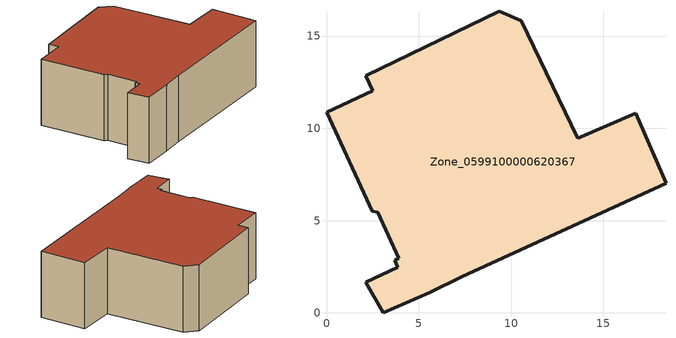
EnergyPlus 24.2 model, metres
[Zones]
Zone_0599100000620367
 floor ground (C_G): 3.92,2.98 2.77,5.46 2.47,5.51 0,10.87 2.5,12.03 2.12,12.84 9.35,16.35 10.55,15.83 13.61,9.45 16.74,10.81 18.39,7.01 7.32,1.97 5.57,1.08 3.08,0 2.13,1.67 3.87,2.48 3.7,2.85 z0
 wall outside (C_F): 3.87,2.48 2.13,1.67 3.08,0 5.57,1.08 7.32,1.97 18.39,7.01 16.74,10.81 13.61,9.45 10.55,15.83 9.35,16.35 2.12,12.84 2.5,12.03 0,10.87 2.47,5.51 2.77,5.46 3.92,2.98 3.7,2.85 3.87,2.48 z0:5.89
 roof outside (C_R): 2.77,5.46 3.92,2.98 3.7,2.85 3.87,2.48 2.13,1.67 3.08,0 5.57,1.08 7.32,1.97 18.39,7.01 16.74,10.81 13.61,9.45 10.55,15.83 9.35,16.35 2.12,12.84 2.5,12.03 0,10.87 2.47,5.51 z5.89
[BUILDING]
Pand.0599100000620367: North Axis=0; Terrain=City; Loads Convergence Tolerance Value=0.04; Temperature Convergence Tolerance Value=0.4; Solar Distribution=FullExterior; Maximum Number of Warmup Days=25; Minimum Number of Warmup Days=1
[Site:Location]
Rotterdam.The.Hague.AP_ZH_NLD Design_Conditions: Latitude=51.96; Longitude=4.45; Time Zone=1; Elevation=-4.5
[SITE:GROUNDTEMPERATURE:BUILDINGSURFACE]
18, 18, 18, 18, 18, 18, 18, 18, 18, 18, 18, 18
[MATERIAL] Thermal Absorptance=0.9; Solar Absorptance=0.7; Visible Absorptance=0.7
Name | Roughness | Thickness | Conductivity | Density | Specific Heat
G.D.1965 | MediumSmooth | 0.15 | 1 | 540 | 1210
F.D.1965 | Rough | 0.3 | 0.857143 | 1920 | 840
R.D.1965 | MediumRough | 0.2 | 0.08 | 1500 | 1000
[CONSTRUCTION]
C_G: G.D.1965
C_F: F.D.1965
C_R: R.D.1965
[ZONE]
Zone_0599100000620367: Type=1; Multiplier=1; Ceiling Height=Autocalculate; Volume=Autocalculate; Floor Area=autocalculate; Part of Total Floor Area=Yes
[ZONEINFILTRATION:DESIGNFLOWRATE]
Infil_Zone_0599100000620367: Zone or ZoneList or Space or SpaceList=Zone_0599100000620367; Schedule=AlwaysOn; Design Flow Rate Calculation Method=Flow/Area; Flow Rate per Floor Area=0.0042; Constant Term Coefficient=1; Temperature Term Coefficient=0; Velocity Term Coefficient=0; Velocity Squared Term Coefficient=0
[HVACTEMPLATE:ZONE:IDEALLOADSAIRSYSTEM]
Zone_0599100000620367: Maximum Heating Supply Air Temperature=50; Minimum Cooling Supply Air Temperature=13; Maximum Heating Supply Air Humidity Ratio=0.0156; Minimum Cooling Supply Air Humidity Ratio=0.0077; Heating Limit=NoLimit; Cooling Limit=NoLimit; Dehumidification Control Type=ConstantSensibleHeatRatio; Cooling Sensible Heat Ratio=0.7; Dehumidification Setpoint=60; Humidification Control Type=None; Humidification Setpoint=30; Outdoor Air Method=None; Outdoor Air Flow Rate per Person=0.00944; Outdoor Air Flow Rate per Zone Floor Area=0; Outdoor Air Flow Rate per Zone=0; Demand Controlled Ventilation Type=None; Outdoor Air Economizer Type=NoEconomizer; Heat Recovery Type=None; Sensible Heat Recovery Effectiveness=0.7; Latent Heat Recovery Effectiveness=0.65
[ZONECONTROL:THERMOSTAT]
ThermostatControl_Zone_0599100000620367: Zone or ZoneList=Zone_0599100000620367; Control Type Schedule=DualSetpointControlType; Control 1=Thermostat_Zone_0599100000620367; Temperature Difference Between Cutout And Setpoint=0
[THERMOSTATSETPOINT:DUALSETPOINT]
Thermostat_Zone_0599100000620367: Heating Setpoint Temperature Schedule=HeatingSetpoint_Zone_0599100000620367; Cooling Setpoint Temperature Schedule=CoolingSetpoint_Zone_0599100000620367
[SCHEDULE:COMPACT]
HeatingSetpoint_Zone_0599100000620367: Through: 12/31, For: AllDays, Until: 24:00, 21
CoolingSetpoint_Zone_0599100000620367: Through: 12/31, For: AllDays, Until: 24:00, 24
DualSetpointControlType: Through: 12/31, For: AllDays, Until: 24:00, 4
AlwaysOn: Through: 12/31, For: AllDays, Until: 24:00, 1
